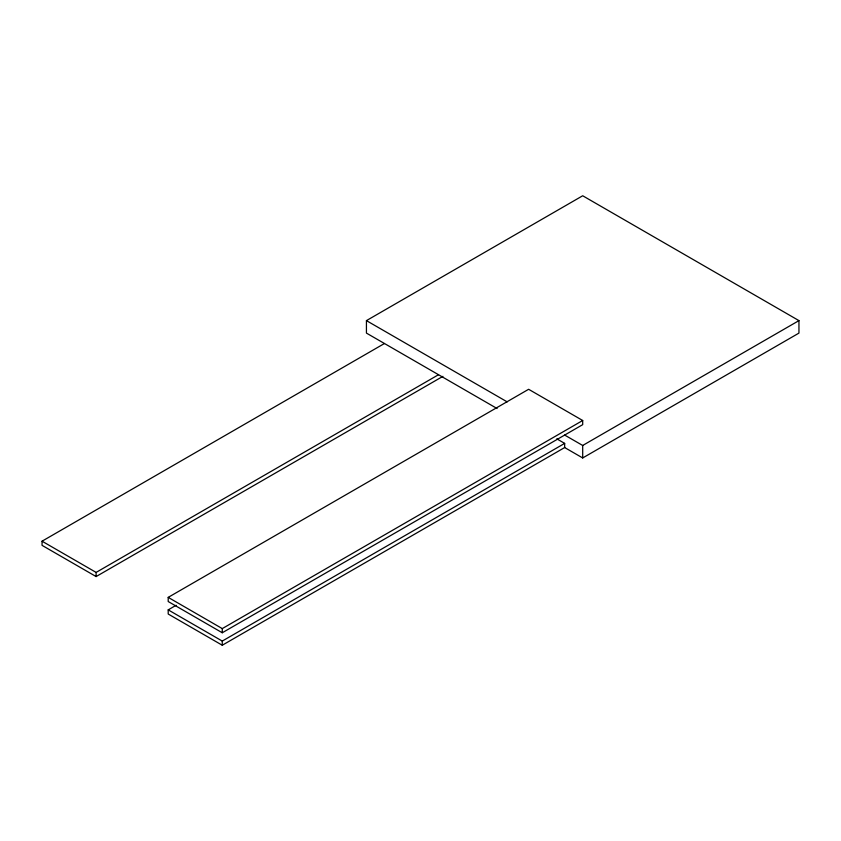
<?xml version="1.0" encoding="UTF-8"?>
<svg xmlns="http://www.w3.org/2000/svg" width="841" height="841" viewBox="0 0 841 841"><rect width="100%" height="100%" fill="white"/><g stroke="black" fill="none" stroke-linecap="round" stroke-linejoin="round"><path stroke-width="1.26" d="M497.094 408.537L366.434 333.099L366.434 320.621L582.697 195.764L798.95 320.621L798.95 333.099L582.697 457.956L564.668 447.549L222.266 645.236L168.2 614.025L168.2 609.862L176.158 605.268M442.902 376.358L96.116 576.569L42.05 545.357L42.05 541.194L384.453 343.506M42.05 541.194L96.116 572.406L438.518 374.718M168.2 597.373L528.632 389.288L582.697 420.5L582.697 424.663L222.266 632.758L168.2 601.536L168.2 597.373L222.266 628.595L582.697 420.5M168.2 609.862L222.266 641.073L564.668 443.386L564.668 447.549M564.668 435.07L582.697 445.467L798.95 320.621M366.434 320.621L507.197 401.882M556.784 438.834L564.668 443.386M582.697 445.467L582.697 457.956M222.266 628.595L222.266 632.758M222.266 641.073L222.266 645.236M96.116 572.406L96.116 576.569"/></g></svg>
